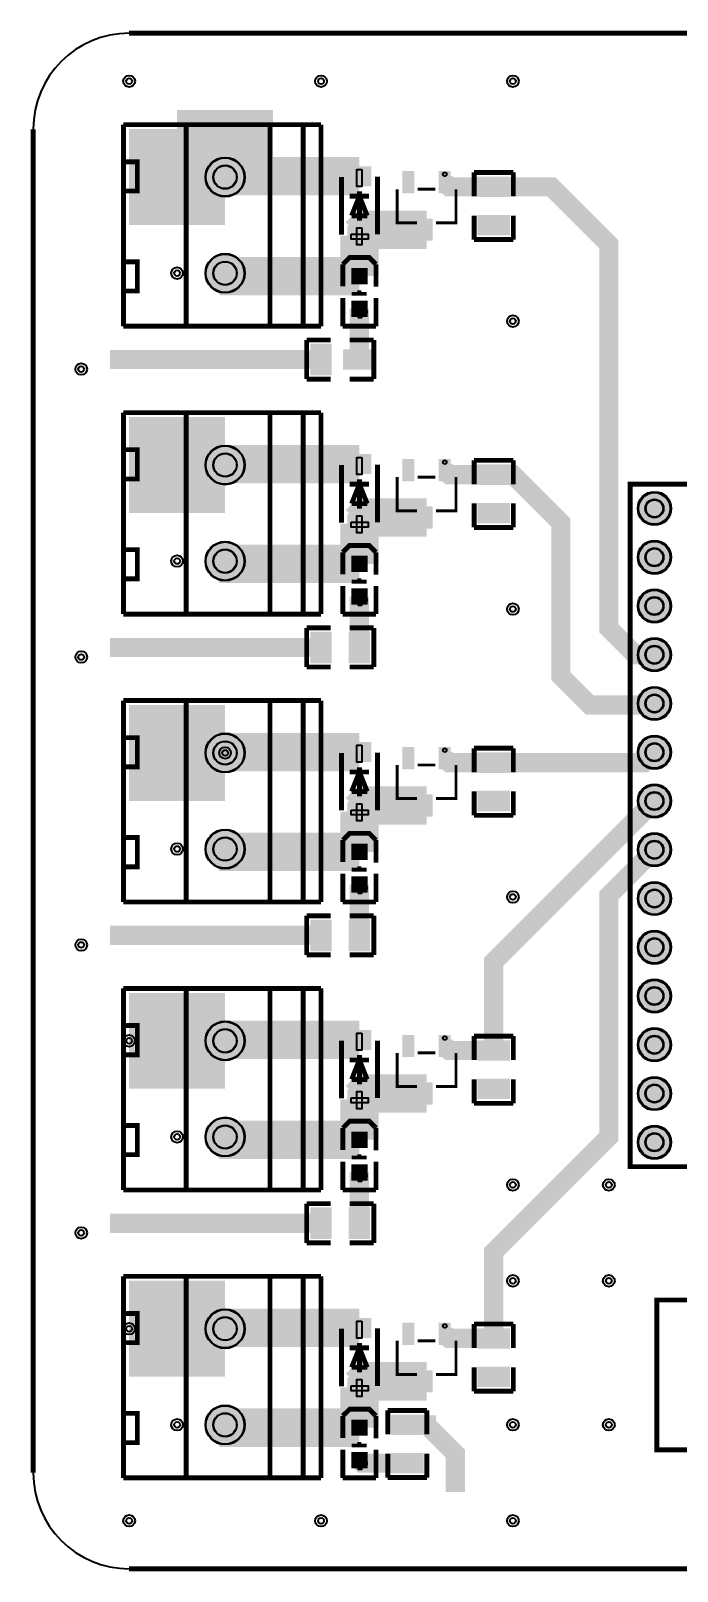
# Model space of a CAD drawing. Header units: millimetres. Extents: x -0.1 to 80.1, y -0.1 to 80.1.
# Drawn here: x -0.1 to 33.6, y -0.1 to 80.1 of the extents above; entities that cross this region are included whole.
import ezdxf

# ---------------------------------------------------------------- set-up
doc = ezdxf.new("R2010")
doc.units = ezdxf.units.MM
for name, color, linetype, true_color in [('BoardOutLine', 7, 'Continuous', 0xff00ff), ('BottomLayer', 7, 'Continuous', 0x0000ff), ('BottomSolderMaskLayer', 7, 'Continuous', 0xaa00ff), ('Document', 7, 'Continuous', 0xffffff), ('Hole', 7, 'Continuous', 0x222222), ('Multi-Layer', 7, 'Continuous', 0xc0c0c0), ('TopLayer', 7, 'Continuous', 0xff0000), ('TopPasteMaskLayer', 7, 'Continuous', 0x808080), ('TopSilkLayer', 7, 'Continuous', 0xffcc00), ('TopSolderMaskLayer', 7, 'Continuous', 0x800080)]:
    doc.layers.add(name, color=color, linetype=linetype, true_color=true_color)

msp = doc.modelspace()

# ---------------------------------------------------------------- hatches: boundary and pattern name
at = {"layer": 'BottomSolderMaskLayer'}
for points in [[(8.975, 72.505, 1), (11.025, 72.505, 1)], [(8.975, 67.496, 1), (11.025, 67.496, 1)], [(8.975, 57.504, 1), (11.025, 57.504, 1)], [(31.504, 55.24, 1), (33.256, 55.24, 1)], [(8.975, 52.495, 1), (11.025, 52.495, 1)], [(31.504, 52.7, 1), (33.256, 52.7, 1)], [(31.504, 50.16, 1), (33.256, 50.16, 1)], [(31.504, 47.62, 1), (33.256, 47.62, 1)], [(31.504, 45.08, 1), (33.256, 45.08, 1)], [(8.975, 42.504, 1), (11.025, 42.504, 1)], [(31.504, 42.54, 1), (33.256, 42.54, 1)], [(31.504, 40, 1), (33.256, 40, 1)], [(8.975, 37.495, 1), (11.025, 37.495, 1)], [(31.504, 37.46, 1), (33.256, 37.46, 1)], [(31.504, 34.92, 1), (33.256, 34.92, 1)], [(31.504, 32.38, 1), (33.256, 32.38, 1)], [(31.504, 29.84, 1), (33.256, 29.84, 1)], [(8.975, 27.504, 1), (11.025, 27.504, 1)], [(31.504, 27.3, 1), (33.256, 27.3, 1)], [(31.504, 24.76, 1), (33.256, 24.76, 1)], [(8.975, 22.496, 1), (11.025, 22.496, 1)], [(31.504, 22.22, 1), (33.256, 22.22, 1)], [(8.975, 12.504, 1), (11.025, 12.504, 1)], [(8.975, 7.496, 1), (11.025, 7.496, 1)]]:
    msp.add_hatch(color=256, dxfattribs=at).paths.add_polyline_path(points)
at = {"layer": 'Multi-Layer'}
for points in [[(9, 72.505, 1), (11, 72.505, 1)], [(9, 67.496, 1), (11, 67.496, 1)], [(9, 57.504, 1), (11, 57.504, 1)], [(31.555, 55.24, 1), (33.205, 55.24, 1)], [(9, 52.495, 1), (11, 52.495, 1)], [(31.555, 52.7, 1), (33.205, 52.7, 1)], [(31.555, 50.16, 1), (33.205, 50.16, 1)], [(31.555, 47.62, 1), (33.205, 47.62, 1)], [(31.555, 45.08, 1), (33.205, 45.08, 1)], [(9, 42.504, 1), (11, 42.504, 1)], [(31.555, 42.54, 1), (33.205, 42.54, 1)], [(31.555, 40, 1), (33.205, 40, 1)], [(9, 37.495, 1), (11, 37.495, 1)], [(31.555, 37.46, 1), (33.205, 37.46, 1)], [(31.555, 34.92, 1), (33.205, 34.92, 1)], [(31.555, 32.38, 1), (33.205, 32.38, 1)], [(31.555, 29.84, 1), (33.205, 29.84, 1)], [(9, 27.504, 1), (11, 27.504, 1)], [(31.555, 27.3, 1), (33.205, 27.3, 1)], [(31.555, 24.76, 1), (33.205, 24.76, 1)], [(9, 22.496, 1), (11, 22.496, 1)], [(31.555, 22.22, 1), (33.205, 22.22, 1)], [(9, 12.504, 1), (11, 12.504, 1)], [(9, 7.496, 1), (11, 7.496, 1)]]:
    msp.add_hatch(color=256, dxfattribs=at).paths.add_polyline_path(points)
at = {"layer": 'TopLayer'}
for points in [[(17.6, 73.05), (17.6, 72.05), (16.4, 72.05), (16.4, 73.05)], [(19.25, 71.7), (19.25, 72.77), (19.85, 72.77), (19.85, 71.7)], [(21.15, 71.7), (21.15, 72.77), (21.75, 72.77), (21.75, 71.7)], [(23.225, 71.5), (23.225, 72.5), (24.775, 72.5), (24.775, 71.5)], [(17.6, 69.95), (17.6, 68.95), (16.4, 68.95), (16.4, 69.95)], [(20.2, 69.23), (20.2, 70.3), (20.8, 70.3), (20.8, 69.23)], [(23.225, 69.5), (23.225, 70.5), (24.775, 70.5), (24.775, 69.5)], [(16.6, 67.751), (17.4, 67.751), (17.4, 66.951), (16.6, 66.951)], [(16.6, 66.049), (17.4, 66.049), (17.4, 65.249), (16.6, 65.249)], [(15.5, 62.225), (14.5, 62.225), (14.5, 63.775), (15.5, 63.775)], [(16.225, 62.5), (16.225, 63.5), (17.775, 63.5), (17.775, 62.5)], [(17.6, 58.05), (17.6, 57.05), (16.4, 57.05), (16.4, 58.05)], [(19.25, 56.7), (19.25, 57.77), (19.85, 57.77), (19.85, 56.7)], [(21.15, 56.7), (21.15, 57.77), (21.75, 57.77), (21.75, 56.7)], [(23.225, 56.5), (23.225, 57.5), (24.775, 57.5), (24.775, 56.5)], [(23.225, 54.5), (23.225, 55.5), (24.775, 55.5), (24.775, 54.5)], [(17.6, 54.95), (17.6, 53.95), (16.4, 53.95), (16.4, 54.95)], [(20.2, 54.23), (20.2, 55.3), (20.8, 55.3), (20.8, 54.23)], [(16.6, 52.751), (17.4, 52.751), (17.4, 51.951), (16.6, 51.951)], [(16.6, 51.049), (17.4, 51.049), (17.4, 50.249), (16.6, 50.249)], [(15.5, 47.225), (14.5, 47.225), (14.5, 48.775), (15.5, 48.775)], [(17.5, 47.225), (16.5, 47.225), (16.5, 48.775), (17.5, 48.775)], [(17.6, 43.05), (17.6, 42.05), (16.4, 42.05), (16.4, 43.05)], [(19.25, 41.7), (19.25, 42.77), (19.85, 42.77), (19.85, 41.7)], [(21.15, 41.7), (21.15, 42.77), (21.75, 42.77), (21.75, 41.7)], [(23.225, 41.5), (23.225, 42.5), (24.775, 42.5), (24.775, 41.5)], [(20.2, 39.23), (20.2, 40.3), (20.8, 40.3), (20.8, 39.23)], [(23.225, 39.5), (23.225, 40.5), (24.775, 40.5), (24.775, 39.5)], [(17.6, 39.95), (17.6, 38.95), (16.4, 38.95), (16.4, 39.95)], [(16.6, 37.751), (17.4, 37.751), (17.4, 36.951), (16.6, 36.951)], [(16.6, 36.049), (17.4, 36.049), (17.4, 35.249), (16.6, 35.249)], [(15.5, 32.225), (14.5, 32.225), (14.5, 33.775), (15.5, 33.775)], [(17.5, 32.225), (16.5, 32.225), (16.5, 33.775), (17.5, 33.775)], [(17.6, 28.05), (17.6, 27.05), (16.4, 27.05), (16.4, 28.05)], [(19.25, 26.7), (19.25, 27.77), (19.85, 27.77), (19.85, 26.7)], [(21.15, 26.7), (21.15, 27.77), (21.75, 27.77), (21.75, 26.7)], [(23.225, 26.5), (23.225, 27.5), (24.775, 27.5), (24.775, 26.5)], [(17.6, 24.95), (17.6, 23.95), (16.4, 23.95), (16.4, 24.95)], [(20.2, 24.23), (20.2, 25.3), (20.8, 25.3), (20.8, 24.23)], [(23.225, 24.5), (23.225, 25.5), (24.775, 25.5), (24.775, 24.5)], [(16.6, 22.751), (17.4, 22.751), (17.4, 21.951), (16.6, 21.951)], [(16.6, 21.049), (17.4, 21.049), (17.4, 20.249), (16.6, 20.249)], [(15.5, 17.225), (14.5, 17.225), (14.5, 18.775), (15.5, 18.775)], [(17.5, 17.225), (16.5, 17.225), (16.5, 18.775), (17.5, 18.775)], [(17.6, 13.05), (17.6, 12.05), (16.4, 12.05), (16.4, 13.05)], [(19.25, 11.7), (19.25, 12.77), (19.85, 12.77), (19.85, 11.7)], [(21.15, 11.7), (21.15, 12.77), (21.75, 12.77), (21.75, 11.7)], [(23.225, 11.5), (23.225, 12.5), (24.775, 12.5), (24.775, 11.5)], [(23.225, 9.5), (23.225, 10.5), (24.775, 10.5), (24.775, 9.5)], [(17.6, 9.95), (17.6, 8.95), (16.4, 8.95), (16.4, 9.95)], [(20.2, 9.23), (20.2, 10.3), (20.8, 10.3), (20.8, 9.23)], [(16.6, 7.751), (17.4, 7.751), (17.4, 6.951), (16.6, 6.951)], [(18.725, 7), (18.725, 8), (20.275, 8), (20.275, 7)], [(16.6, 6.049), (17.4, 6.049), (17.4, 5.249), (16.6, 5.249)], [(18.725, 5), (18.725, 6), (20.275, 6), (20.275, 5)]]:
    msp.add_hatch(color=256, dxfattribs=at).paths.add_polyline_path(points)
at = {"layer": 'TopPasteMaskLayer'}
for points in [[(17.6, 73.05), (17.6, 72.05), (16.4, 72.05), (16.4, 73.05)], [(19.25, 71.7), (19.25, 72.77), (19.85, 72.77), (19.85, 71.7)], [(21.15, 71.7), (21.15, 72.77), (21.75, 72.77), (21.75, 71.7)], [(23.225, 71.5), (23.225, 72.5), (24.775, 72.5), (24.775, 71.5)], [(17.6, 69.95), (17.6, 68.95), (16.4, 68.95), (16.4, 69.95)], [(20.2, 69.23), (20.2, 70.3), (20.8, 70.3), (20.8, 69.23)], [(23.225, 69.5), (23.225, 70.5), (24.775, 70.5), (24.775, 69.5)], [(16.6, 67.751), (17.4, 67.751), (17.4, 66.951), (16.6, 66.951)], [(16.6, 66.049), (17.4, 66.049), (17.4, 65.249), (16.6, 65.249)], [(15.5, 62.225), (14.5, 62.225), (14.5, 63.775), (15.5, 63.775)], [(16.225, 62.5), (16.225, 63.5), (17.775, 63.5), (17.775, 62.5)], [(17.6, 58.05), (17.6, 57.05), (16.4, 57.05), (16.4, 58.05)], [(19.25, 56.7), (19.25, 57.77), (19.85, 57.77), (19.85, 56.7)], [(21.15, 56.7), (21.15, 57.77), (21.75, 57.77), (21.75, 56.7)], [(23.225, 56.5), (23.225, 57.5), (24.775, 57.5), (24.775, 56.5)], [(23.225, 54.5), (23.225, 55.5), (24.775, 55.5), (24.775, 54.5)], [(17.6, 54.95), (17.6, 53.95), (16.4, 53.95), (16.4, 54.95)], [(20.2, 54.23), (20.2, 55.3), (20.8, 55.3), (20.8, 54.23)], [(16.6, 52.751), (17.4, 52.751), (17.4, 51.951), (16.6, 51.951)], [(16.6, 51.049), (17.4, 51.049), (17.4, 50.249), (16.6, 50.249)], [(15.5, 47.225), (14.5, 47.225), (14.5, 48.775), (15.5, 48.775)], [(17.5, 47.225), (16.5, 47.225), (16.5, 48.775), (17.5, 48.775)], [(17.6, 43.05), (17.6, 42.05), (16.4, 42.05), (16.4, 43.05)], [(19.25, 41.7), (19.25, 42.77), (19.85, 42.77), (19.85, 41.7)], [(21.15, 41.7), (21.15, 42.77), (21.75, 42.77), (21.75, 41.7)], [(23.225, 41.5), (23.225, 42.5), (24.775, 42.5), (24.775, 41.5)], [(20.2, 39.23), (20.2, 40.3), (20.8, 40.3), (20.8, 39.23)], [(23.225, 39.5), (23.225, 40.5), (24.775, 40.5), (24.775, 39.5)], [(17.6, 39.95), (17.6, 38.95), (16.4, 38.95), (16.4, 39.95)], [(16.6, 37.751), (17.4, 37.751), (17.4, 36.951), (16.6, 36.951)], [(16.6, 36.049), (17.4, 36.049), (17.4, 35.249), (16.6, 35.249)], [(15.5, 32.225), (14.5, 32.225), (14.5, 33.775), (15.5, 33.775)], [(17.5, 32.225), (16.5, 32.225), (16.5, 33.775), (17.5, 33.775)], [(17.6, 28.05), (17.6, 27.05), (16.4, 27.05), (16.4, 28.05)], [(19.25, 26.7), (19.25, 27.77), (19.85, 27.77), (19.85, 26.7)], [(21.15, 26.7), (21.15, 27.77), (21.75, 27.77), (21.75, 26.7)], [(23.225, 26.5), (23.225, 27.5), (24.775, 27.5), (24.775, 26.5)], [(17.6, 24.95), (17.6, 23.95), (16.4, 23.95), (16.4, 24.95)], [(20.2, 24.23), (20.2, 25.3), (20.8, 25.3), (20.8, 24.23)], [(23.225, 24.5), (23.225, 25.5), (24.775, 25.5), (24.775, 24.5)], [(16.6, 22.751), (17.4, 22.751), (17.4, 21.951), (16.6, 21.951)], [(16.6, 21.049), (17.4, 21.049), (17.4, 20.249), (16.6, 20.249)], [(15.5, 17.225), (14.5, 17.225), (14.5, 18.775), (15.5, 18.775)], [(17.5, 17.225), (16.5, 17.225), (16.5, 18.775), (17.5, 18.775)], [(17.6, 13.05), (17.6, 12.05), (16.4, 12.05), (16.4, 13.05)], [(19.25, 11.7), (19.25, 12.77), (19.85, 12.77), (19.85, 11.7)], [(21.15, 11.7), (21.15, 12.77), (21.75, 12.77), (21.75, 11.7)], [(23.225, 11.5), (23.225, 12.5), (24.775, 12.5), (24.775, 11.5)], [(23.225, 9.5), (23.225, 10.5), (24.775, 10.5), (24.775, 9.5)], [(17.6, 9.95), (17.6, 8.95), (16.4, 8.95), (16.4, 9.95)], [(20.2, 9.23), (20.2, 10.3), (20.8, 10.3), (20.8, 9.23)], [(16.6, 7.751), (17.4, 7.751), (17.4, 6.951), (16.6, 6.951)], [(18.725, 7), (18.725, 8), (20.275, 8), (20.275, 7)], [(16.6, 6.049), (17.4, 6.049), (17.4, 5.249), (16.6, 5.249)], [(18.725, 5), (18.725, 6), (20.275, 6), (20.275, 5)]]:
    msp.add_hatch(color=256, dxfattribs=at).paths.add_polyline_path(points)
at = {"layer": 'TopSolderMaskLayer'}
for points in [[(8.975, 72.505, 1), (11.025, 72.505, 1)], [(17.63, 73.071), (17.63, 72.029), (16.37, 72.029), (16.37, 73.071)], [(19.236, 71.655), (19.236, 72.815), (19.864, 72.815), (19.864, 71.655)], [(21.136, 71.655), (21.136, 72.815), (21.764, 72.815), (21.764, 71.655)], [(23.146, 71.467), (23.146, 72.533), (24.854, 72.533), (24.854, 71.467)], [(17.63, 69.971), (17.63, 68.929), (16.37, 68.929), (16.37, 69.971)], [(20.186, 69.185), (20.186, 70.345), (20.814, 70.345), (20.814, 69.185)], [(23.146, 69.467), (23.146, 70.533), (24.854, 70.533), (24.854, 69.467)], [(8.975, 67.496, 1), (11.025, 67.496, 1)], [(16.575, 67.776), (17.425, 67.776), (17.425, 66.925), (16.575, 66.925)], [(16.575, 66.074), (17.425, 66.074), (17.425, 65.224), (16.575, 65.224)], [(15.551, 62.174), (14.449, 62.174), (14.449, 63.826), (15.551, 63.826)], [(16.146, 62.467), (16.146, 63.533), (17.854, 63.533), (17.854, 62.467)], [(8.975, 57.504, 1), (11.025, 57.504, 1)], [(17.63, 58.071), (17.63, 57.029), (16.37, 57.029), (16.37, 58.071)], [(19.236, 56.655), (19.236, 57.815), (19.864, 57.815), (19.864, 56.655)], [(21.136, 56.655), (21.136, 57.815), (21.764, 57.815), (21.764, 56.655)], [(23.146, 56.467), (23.146, 57.533), (24.854, 57.533), (24.854, 56.467)], [(23.146, 54.467), (23.146, 55.533), (24.854, 55.533), (24.854, 54.467)], [(31.504, 55.24, 1), (33.256, 55.24, 1)], [(17.63, 54.971), (17.63, 53.929), (16.37, 53.929), (16.37, 54.971)], [(20.186, 54.185), (20.186, 55.345), (20.814, 55.345), (20.814, 54.185)], [(8.975, 52.495, 1), (11.025, 52.495, 1)], [(31.504, 52.7, 1), (33.256, 52.7, 1)], [(16.575, 52.776), (17.425, 52.776), (17.425, 51.925), (16.575, 51.925)], [(16.575, 51.074), (17.425, 51.074), (17.425, 50.224), (16.575, 50.224)], [(31.504, 50.16, 1), (33.256, 50.16, 1)], [(15.551, 47.174), (14.449, 47.174), (14.449, 48.826), (15.551, 48.826)], [(17.551, 47.174), (16.449, 47.174), (16.449, 48.826), (17.551, 48.826)], [(31.504, 47.62, 1), (33.256, 47.62, 1)], [(31.504, 45.08, 1), (33.256, 45.08, 1)], [(8.975, 42.504, 1), (11.025, 42.504, 1)], [(31.504, 42.54, 1), (33.256, 42.54, 1)], [(17.63, 43.071), (17.63, 42.029), (16.37, 42.029), (16.37, 43.071)], [(19.236, 41.655), (19.236, 42.815), (19.864, 42.815), (19.864, 41.655)], [(21.136, 41.655), (21.136, 42.815), (21.764, 42.815), (21.764, 41.655)], [(23.146, 41.467), (23.146, 42.533), (24.854, 42.533), (24.854, 41.467)], [(20.186, 39.185), (20.186, 40.345), (20.814, 40.345), (20.814, 39.185)], [(23.146, 39.467), (23.146, 40.533), (24.854, 40.533), (24.854, 39.467)], [(31.504, 40, 1), (33.256, 40, 1)], [(17.63, 39.971), (17.63, 38.929), (16.37, 38.929), (16.37, 39.971)], [(8.975, 37.495, 1), (11.025, 37.495, 1)], [(16.575, 37.776), (17.425, 37.776), (17.425, 36.926), (16.575, 36.926)], [(31.504, 37.46, 1), (33.256, 37.46, 1)], [(16.575, 36.074), (17.425, 36.074), (17.425, 35.224), (16.575, 35.224)], [(31.504, 34.92, 1), (33.256, 34.92, 1)], [(15.551, 32.174), (14.449, 32.174), (14.449, 33.826), (15.551, 33.826)], [(17.551, 32.174), (16.449, 32.174), (16.449, 33.826), (17.551, 33.826)], [(31.504, 32.38, 1), (33.256, 32.38, 1)], [(31.504, 29.84, 1), (33.256, 29.84, 1)], [(8.975, 27.504, 1), (11.025, 27.504, 1)], [(31.504, 27.3, 1), (33.256, 27.3, 1)], [(17.63, 28.071), (17.63, 27.029), (16.37, 27.029), (16.37, 28.071)], [(19.236, 26.655), (19.236, 27.815), (19.864, 27.815), (19.864, 26.655)], [(21.136, 26.655), (21.136, 27.815), (21.764, 27.815), (21.764, 26.655)], [(23.146, 26.467), (23.146, 27.533), (24.854, 27.533), (24.854, 26.467)], [(17.63, 24.971), (17.63, 23.929), (16.37, 23.929), (16.37, 24.971)], [(20.186, 24.185), (20.186, 25.345), (20.814, 25.345), (20.814, 24.185)], [(23.146, 24.467), (23.146, 25.533), (24.854, 25.533), (24.854, 24.467)], [(31.504, 24.76, 1), (33.256, 24.76, 1)], [(8.975, 22.496, 1), (11.025, 22.496, 1)], [(16.575, 22.776), (17.425, 22.776), (17.425, 21.926), (16.575, 21.926)], [(31.504, 22.22, 1), (33.256, 22.22, 1)], [(16.575, 21.075), (17.425, 21.075), (17.425, 20.224), (16.575, 20.224)], [(15.551, 17.174), (14.449, 17.174), (14.449, 18.826), (15.551, 18.826)], [(17.551, 17.174), (16.449, 17.174), (16.449, 18.826), (17.551, 18.826)], [(8.975, 12.504, 1), (11.025, 12.504, 1)], [(17.63, 13.071), (17.63, 12.029), (16.37, 12.029), (16.37, 13.071)], [(19.236, 11.655), (19.236, 12.815), (19.864, 12.815), (19.864, 11.655)], [(21.136, 11.655), (21.136, 12.815), (21.764, 12.815), (21.764, 11.655)], [(23.146, 11.467), (23.146, 12.533), (24.854, 12.533), (24.854, 11.467)], [(23.146, 9.467), (23.146, 10.533), (24.854, 10.533), (24.854, 9.467)], [(17.63, 9.971), (17.63, 8.929), (16.37, 8.929), (16.37, 9.971)], [(20.186, 9.185), (20.186, 10.345), (20.814, 10.345), (20.814, 9.185)], [(8.975, 7.496, 1), (11.025, 7.496, 1)], [(18.646, 6.967), (18.646, 8.033), (20.354, 8.033), (20.354, 6.967)], [(16.575, 7.776), (17.425, 7.776), (17.425, 6.926), (16.575, 6.926)], [(16.575, 6.075), (17.425, 6.075), (17.425, 5.224), (16.575, 5.224)], [(18.646, 4.967), (18.646, 6.033), (20.354, 6.033), (20.354, 4.967)]]:
    msp.add_hatch(color=256, dxfattribs=at).paths.add_polyline_path(points)

# ---------------------------------------------------------------- linework, layer by layer
at = {"layer": 'BoardOutLine', "const_width": 0.254}
for points in [[(5, 80), (75, 80)], [(0, 5), (0, 75)], [(75, 0), (5, 0)]]:
    msp.add_lwpolyline(points, dxfattribs=at)
at = {"layer": 'BoardOutLine'}
for centre, start, end in [((5, 75), 90, 180), ((5, 5), 180, 270)]:
    msp.add_arc(centre, 5, start, end, dxfattribs=at)
at = {"layer": 'BottomLayer', "const_width": 5}
for points in [[(10, 72.505), (10, 76)], [(10, 72.505), (5, 72.505)], [(10, 57.504), (5, 57.504)], [(10, 42.504), (5, 42.504)], [(10, 27.504), (5, 27.504)], [(10, 12.504), (5, 12.504)]]:
    msp.add_lwpolyline(points, dxfattribs=at)
at = {"layer": 'BottomSolderMaskLayer'}
for centre, radius in [((10, 72.505), 1.025), ((10, 72.504), 0.615), ((10, 67.496), 1.025), ((10, 67.496), 0.615), ((10, 57.504), 1.025), ((10, 57.504), 0.615), ((32.38, 55.24), 0.876), ((32.38, 55.24), 0.478), ((10, 52.495), 1.025), ((10, 52.496), 0.615), ((32.38, 52.7), 0.876), ((32.38, 52.7), 0.478), ((32.38, 50.16), 0.876), ((32.38, 50.16), 0.478), ((32.38, 47.62), 0.876), ((32.38, 47.62), 0.478), ((32.38, 45.08), 0.876), ((32.38, 45.08), 0.478), ((10, 42.504), 1.025), ((32.38, 42.54), 0.876), ((10, 42.504), 0.615), ((32.38, 42.54), 0.478), ((32.38, 40), 0.876), ((32.38, 40), 0.478), ((10, 37.495), 1.025), ((10, 37.496), 0.615), ((32.38, 37.46), 0.876), ((32.38, 37.46), 0.478), ((32.38, 34.92), 0.876), ((32.38, 34.92), 0.478), ((32.38, 32.38), 0.876), ((32.38, 32.38), 0.478), ((32.38, 29.84), 0.876), ((32.38, 29.84), 0.478), ((10, 27.504), 1.025), ((10, 27.504), 0.615), ((32.38, 27.3), 0.876), ((32.38, 27.3), 0.478), ((32.38, 24.76), 0.876), ((32.38, 24.76), 0.478), ((10, 22.496), 1.025), ((10, 22.496), 0.615), ((32.38, 22.22), 0.876), ((32.38, 22.22), 0.478), ((10, 12.504), 1.025), ((10, 12.504), 0.615), ((10, 7.496), 1.025), ((10, 7.496), 0.615)]:
    msp.add_circle(centre, radius, dxfattribs=at)
at = {"layer": 'Document'}
for points in [[(17.127, 72.905), (17.127, 72.016), (16.873, 72.016), (16.873, 72.905)], [(17.127, 69.857), (17.127, 68.968), (16.873, 68.968), (16.873, 69.857)], [(16.564, 69.529), (17.453, 69.529), (17.453, 69.275), (16.564, 69.275)], [(17.05, 67.693), (17.05, 67.033), (16.897, 67.033), (16.897, 67.693)], [(17.102, 65.84), (17.102, 65.179), (16.949, 65.179), (16.949, 65.84)], [(16.725, 65.564), (17.385, 65.564), (17.385, 65.412), (16.725, 65.412)], [(17.127, 57.905), (17.127, 57.016), (16.873, 57.016), (16.873, 57.905)], [(17.127, 54.857), (17.127, 53.968), (16.873, 53.968), (16.873, 54.857)], [(16.564, 54.529), (17.453, 54.529), (17.453, 54.275), (16.564, 54.275)], [(17.05, 52.693), (17.05, 52.033), (16.897, 52.033), (16.897, 52.693)], [(16.725, 50.564), (17.385, 50.564), (17.385, 50.412), (16.725, 50.412)], [(17.102, 50.84), (17.102, 50.179), (16.949, 50.179), (16.949, 50.84)], [(17.127, 42.905), (17.127, 42.016), (16.873, 42.016), (16.873, 42.905)], [(16.564, 39.529), (17.453, 39.529), (17.453, 39.275), (16.564, 39.275)], [(17.127, 39.857), (17.127, 38.968), (16.873, 38.968), (16.873, 39.857)], [(17.05, 37.693), (17.05, 37.033), (16.897, 37.033), (16.897, 37.693)], [(16.725, 35.564), (17.385, 35.564), (17.385, 35.412), (16.725, 35.412)], [(17.102, 35.84), (17.102, 35.179), (16.949, 35.179), (16.949, 35.84)], [(17.127, 27.905), (17.127, 27.016), (16.873, 27.016), (16.873, 27.905)], [(16.564, 24.529), (17.453, 24.529), (17.453, 24.275), (16.564, 24.275)], [(17.127, 24.857), (17.127, 23.968), (16.873, 23.968), (16.873, 24.857)], [(17.05, 22.693), (17.05, 22.033), (16.897, 22.033), (16.897, 22.693)], [(16.725, 20.564), (17.385, 20.564), (17.385, 20.412), (16.725, 20.412)], [(17.102, 20.84), (17.102, 20.179), (16.949, 20.179), (16.949, 20.84)], [(17.127, 12.905), (17.127, 12.016), (16.873, 12.016), (16.873, 12.905)], [(17.127, 9.857), (17.127, 8.968), (16.873, 8.968), (16.873, 9.857)], [(16.564, 9.529), (17.453, 9.529), (17.453, 9.275), (16.564, 9.275)], [(17.05, 7.693), (17.05, 7.033), (16.897, 7.033), (16.897, 7.693)], [(17.102, 5.84), (17.102, 5.179), (16.949, 5.179), (16.949, 5.84)], [(16.725, 5.564), (17.385, 5.564), (17.385, 5.412), (16.725, 5.412)]]:
    msp.add_lwpolyline(points, close=True, dxfattribs=at)
at = {"layer": 'Document', "const_width": 0.254}
msp.add_lwpolyline([(36.19, 56.51), (31.11, 56.51), (31.11, 20.95), (48.89, 20.95), (48.89, 56.51), (43.81, 56.51)], dxfattribs=at)
at = {"layer": 'Document'}
for centre in [(21.45, 72.651), (21.45, 57.651), (21.45, 42.651), (21.45, 27.651), (21.45, 12.651)]:
    msp.add_circle(centre, 0.1, dxfattribs=at)
at = {"layer": 'Hole'}
for centre in [(5, 77.5), (15, 77.5), (25, 77.5), (7.5, 67.5), (25, 65), (2.5, 62.5), (7.5, 52.5), (25, 50), (2.5, 47.5), (10, 42.504), (7.5, 37.5), (25, 35), (2.5, 32.5), (5, 27.504), (7.5, 22.5), (25, 20), (30, 20), (2.5, 17.5), (25, 15), (30, 15), (5, 12.504), (7.5, 7.5), (25, 7.5), (30, 7.5), (5, 2.5), (15, 2.5), (25, 2.5)]:
    msp.add_circle(centre, 0.152, dxfattribs=at)
at = {"layer": 'Multi-Layer'}
for centre, radius in [((5, 77.5), 0.305), ((15, 77.5), 0.305), ((25, 77.5), 0.305), ((10, 72.505), 1), ((10, 72.504), 0.6), ((10, 67.496), 1), ((7.5, 67.5), 0.305), ((10, 67.496), 0.6), ((25, 65), 0.305), ((2.5, 62.5), 0.305), ((10, 57.504), 1), ((10, 57.504), 0.6), ((32.38, 55.24), 0.825), ((32.38, 55.24), 0.45), ((10, 52.495), 1), ((10, 52.496), 0.6), ((32.38, 52.7), 0.825), ((32.38, 52.7), 0.45), ((7.5, 52.5), 0.305), ((32.38, 50.16), 0.825), ((32.38, 50.16), 0.45), ((25, 50), 0.305), ((32.38, 47.62), 0.825), ((2.5, 47.5), 0.305), ((32.38, 47.62), 0.45), ((32.38, 45.08), 0.825), ((32.38, 45.08), 0.45), ((10, 42.504), 1), ((32.38, 42.54), 0.825), ((10, 42.504), 0.6), ((10, 42.504), 0.305), ((32.38, 42.54), 0.45), ((32.38, 40), 0.825), ((32.38, 40), 0.45), ((7.5, 37.5), 0.305), ((10, 37.495), 1), ((10, 37.496), 0.6), ((32.38, 37.46), 0.825), ((32.38, 37.46), 0.45), ((32.38, 34.92), 0.825), ((32.38, 34.92), 0.45), ((25, 35), 0.305), ((32.38, 32.38), 0.825), ((2.5, 32.5), 0.305), ((32.38, 32.38), 0.45), ((32.38, 29.84), 0.825), ((32.38, 29.84), 0.45), ((10, 27.504), 1), ((10, 27.504), 0.6), ((32.38, 27.3), 0.825), ((5, 27.504), 0.305), ((32.38, 27.3), 0.45), ((32.38, 24.76), 0.825), ((32.38, 24.76), 0.45), ((10, 22.496), 1), ((7.5, 22.5), 0.305), ((10, 22.496), 0.6), ((32.38, 22.22), 0.825), ((32.38, 22.22), 0.45), ((25, 20), 0.305), ((30, 20), 0.305), ((2.5, 17.5), 0.305), ((25, 15), 0.305), ((30, 15), 0.305), ((10, 12.504), 1), ((10, 12.504), 0.6), ((5, 12.504), 0.305), ((10, 7.496), 1), ((10, 7.496), 0.6), ((7.5, 7.5), 0.305), ((25, 7.5), 0.305), ((30, 7.5), 0.305), ((5, 2.5), 0.305), ((15, 2.5), 0.305), ((25, 2.5), 0.305)]:
    msp.add_circle(centre, radius, dxfattribs=at)
at = {"layer": 'TopLayer'}
for points, const_width in [([(10, 72.505), (10, 76)], 5), ([(10, 72.505), (5, 72.505)], 5), ([(10, 72.505), (10.045, 72.55), (17, 72.55)], 2), ([(21.45, 72.235), (21.685, 72), (24, 72)], 1), ([(30, 65), (30, 69), (27, 72), (24, 72)], 1), ([(17, 69.45), (17.315, 69.765), (20.5, 69.765)], 2), ([(17, 67.351), (17, 69.45)], 2), ([(10, 67.496), (10.145, 67.351), (17, 67.351)], 2), ([(17, 63), (17, 65.649)], 1), ([(30, 60), (30, 65)], 1), ([(15, 63), (4, 63)], 1), ([(32.38, 47.62), (31.38, 47.62), (30, 49), (30, 60)], 1), ([(10, 57.504), (5, 57.504)], 5), ([(10, 57.504), (10.045, 57.55), (17, 57.55)], 2), ([(21.45, 57.235), (21.685, 57), (24, 57)], 1), ([(24, 57), (24.999, 57), (27.501, 54.501), (27.501, 46.5), (28.999, 45.001), (32.301, 45.001), (32.38, 45.08)], 1), ([(17, 54.45), (17.315, 54.765), (20.5, 54.765)], 2), ([(17, 52.351), (17, 54.45)], 2), ([(10, 52.495), (10.144, 52.351), (17, 52.351)], 2), ([(17, 48), (17, 50.649)], 1), ([(15.001, 48.001), (4, 48)], 1), ([(10, 42.504), (5, 42.504)], 5), ([(10, 42.504), (10.045, 42.55), (17, 42.55)], 2), ([(21.45, 42.235), (21.685, 42), (24, 42)], 1), ([(24, 42), (31.84, 42), (32.38, 42.54)], 1), ([(17, 39.45), (17.315, 39.765), (20.5, 39.765)], 2), ([(17, 37.351), (17, 39.45)], 2), ([(24, 27), (24, 31.62), (32.38, 40)], 1), ([(10, 37.495), (10.145, 37.351), (17, 37.351)], 2), ([(30, 25), (30, 35.08), (32.38, 37.46)], 1), ([(17, 33), (17, 35.649)], 1), ([(15, 33), (4, 33)], 1), ([(10, 27.504), (5, 27.504)], 5), ([(10, 27.504), (10.045, 27.55), (17, 27.55)], 2), ([(21.45, 27.235), (21.685, 27), (24, 27)], 1), ([(17, 24.45), (17.315, 24.765), (20.5, 24.765)], 2), ([(17, 22.351), (17, 24.45)], 2), ([(24, 11.999), (24, 16.5), (30, 22.499), (30, 25.001)], 1), ([(10, 22.496), (10.145, 22.351), (17, 22.351)], 2), ([(17, 18), (17, 20.649)], 1), ([(15, 18), (4, 18)], 1), ([(10, 12.504), (5, 12.504)], 5), ([(10, 12.504), (10.045, 12.55), (17, 12.55)], 2), ([(21.45, 12.235), (21.685, 12), (24, 12)], 1), ([(17, 9.45), (17.315, 9.765), (20.5, 9.765)], 2), ([(17, 7.351), (17, 9.45)], 2), ([(10, 7.496), (10.145, 7.351), (17, 7.351)], 2), ([(19.5, 7.5), (20.5, 7.5), (22, 6), (22, 4)], 1), ([(19.5, 7.5), (21, 7.5)], 1), ([(17, 5.649), (17.149, 5.5), (19.5, 5.5)], 1)]:
    msp.add_lwpolyline(points, dxfattribs=dict(at, const_width=const_width))
at = {"layer": 'TopSilkLayer'}
for points, const_width in [([(15, 75.235), (4.7, 75.235)], 0.254), ([(4.7, 75.235), (4.7, 64.735)], 0.254), ([(7.968, 75.25), (7.968, 64.75)], 0.254), ([(12.34, 75.235), (12.34, 64.735)], 0.254), ([(14.064, 75.25), (14.064, 64.75)], 0.254), ([(15, 75.235), (15, 64.735)], 0.254), ([(4.793, 73.302), (5.428, 73.302), (5.428, 71.778), (4.793, 71.778)], 0.254), ([(16.067, 72.507), (16.067, 69.507)], 0.254), ([(17.947, 72.52), (17.947, 69.52)], 0.254), ([(22.98, 71.5), (22.98, 72.75)], 0.254), ([(22.98, 72.75), (25.02, 72.75)], 0.254), ([(25.02, 71.5), (25.02, 72.75)], 0.254), ([(17.508, 71.508), (16.492, 71.508)], 0.254), ([(16.594, 70.492), (17, 71.508)], 0.254), ([(17, 71.762), (17, 70.238)], 0.254), ([(17, 71.508), (17.406, 70.492)], 0.254), ([(18.964, 71.876), (18.964, 70.124), (20.005, 70.124)], 0.152), ([(20.045, 71.876), (20.955, 71.876)], 0.152), ([(22.036, 71.876), (22.036, 70.124), (20.995, 70.124)], 0.152), ([(22.98, 70.5), (22.98, 69.25)], 0.254), ([(25.02, 70.5), (25.02, 69.25)], 0.254), ([(17.406, 70.492), (16.594, 70.492)], 0.254), ([(22.98, 69.25), (25.02, 69.25)], 0.254), ([(4.793, 68.095), (5.428, 68.095), (5.428, 66.571), (4.793, 66.571)], 0.254), ([(16.136, 67.96), (16.492, 68.316), (17.508, 68.316), (17.864, 67.96)], 0.254), ([(16.136, 66.817), (16.136, 67.96)], 0.254), ([(17.864, 66.792), (17.864, 67.96)], 0.254), ([(16.992, 66.424), (16.992, 66.599)], 0.203), ([(16.136, 64.735), (16.136, 66.208)], 0.254), ([(16.594, 66.424), (17.381, 66.424)], 0.203), ([(17.864, 64.735), (17.864, 66.208)], 0.254), ([(15, 64.735), (4.7, 64.735)], 0.254), ([(16.136, 64.735), (17.864, 64.735)], 0.254), ([(15.5, 64.02), (14.25, 64.02)], 0.254), ([(14.25, 61.98), (14.25, 64.02)], 0.254), ([(16.5, 64.02), (17.75, 64.02)], 0.254), ([(17.75, 61.98), (17.75, 64.02)], 0.254), ([(15.5, 61.98), (14.25, 61.98)], 0.254), ([(16.5, 61.98), (17.75, 61.98)], 0.254), ([(15, 60.235), (4.7, 60.235)], 0.254), ([(4.7, 60.235), (4.7, 49.735)], 0.254), ([(7.968, 60.25), (7.968, 49.75)], 0.254), ([(12.34, 60.235), (12.34, 49.735)], 0.254), ([(14.064, 60.25), (14.064, 49.75)], 0.254), ([(15, 60.235), (15, 49.735)], 0.254), ([(4.793, 58.302), (5.428, 58.302), (5.428, 56.778), (4.793, 56.778)], 0.254), ([(22.98, 56.5), (22.98, 57.75)], 0.254), ([(22.98, 57.75), (25.02, 57.75)], 0.254), ([(25.02, 56.5), (25.02, 57.75)], 0.254), ([(16.067, 57.507), (16.067, 54.507)], 0.254), ([(17.947, 57.52), (17.947, 54.52)], 0.254), ([(17.508, 56.508), (16.492, 56.508)], 0.254), ([(16.594, 55.492), (17, 56.508)], 0.254), ([(17, 56.762), (17, 55.238)], 0.254), ([(17, 56.508), (17.406, 55.492)], 0.254), ([(18.964, 56.876), (18.964, 55.124), (20.005, 55.124)], 0.152), ([(20.045, 56.876), (20.955, 56.876)], 0.152), ([(22.036, 56.876), (22.036, 55.124), (20.995, 55.124)], 0.152), ([(31.11, 55.24), (31.11, 56.51), (32.38, 56.51)], 0.15), ([(17.406, 55.492), (16.594, 55.492)], 0.254), ([(22.98, 55.5), (22.98, 54.25)], 0.254), ([(25.02, 55.5), (25.02, 54.25)], 0.254), ([(22.98, 54.25), (25.02, 54.25)], 0.254), ([(4.793, 53.095), (5.428, 53.095), (5.428, 51.571), (4.793, 51.571)], 0.254), ([(16.136, 52.96), (16.492, 53.316), (17.508, 53.316), (17.864, 52.96)], 0.254), ([(16.136, 51.817), (16.136, 52.96)], 0.254), ([(17.864, 51.792), (17.864, 52.96)], 0.254), ([(16.594, 51.424), (17.381, 51.424)], 0.203), ([(16.992, 51.424), (16.992, 51.599)], 0.203), ([(16.136, 49.735), (16.136, 51.208)], 0.254), ([(17.864, 49.735), (17.864, 51.208)], 0.254), ([(15, 49.735), (4.7, 49.735)], 0.254), ([(16.136, 49.735), (17.864, 49.735)], 0.254), ([(15.5, 49.02), (14.25, 49.02)], 0.254), ([(14.25, 46.98), (14.25, 49.02)], 0.254), ([(16.5, 49.02), (17.75, 49.02)], 0.254), ([(17.75, 46.98), (17.75, 49.02)], 0.254), ([(15.5, 46.98), (14.25, 46.98)], 0.254), ([(16.5, 46.98), (17.75, 46.98)], 0.254), ([(15, 45.235), (4.7, 45.235)], 0.254), ([(4.7, 45.235), (4.7, 34.735)], 0.254), ([(7.968, 45.25), (7.968, 34.75)], 0.254), ([(12.34, 45.235), (12.34, 34.735)], 0.254), ([(14.064, 45.25), (14.064, 34.75)], 0.254), ([(15, 45.235), (15, 34.735)], 0.254), ([(4.793, 43.302), (5.428, 43.302), (5.428, 41.778), (4.793, 41.778)], 0.254), ([(16.067, 42.507), (16.067, 39.507)], 0.254), ([(17.947, 42.52), (17.947, 39.52)], 0.254), ([(22.98, 41.5), (22.98, 42.75)], 0.254), ([(22.98, 42.75), (25.02, 42.75)], 0.254), ([(25.02, 41.5), (25.02, 42.75)], 0.254), ([(17, 41.762), (17, 40.238)], 0.254), ([(18.964, 41.876), (18.964, 40.124), (20.005, 40.124)], 0.152), ([(20.045, 41.876), (20.955, 41.876)], 0.152), ([(22.036, 41.876), (22.036, 40.124), (20.995, 40.124)], 0.152), ([(17.508, 41.508), (16.492, 41.508)], 0.254), ([(16.594, 40.492), (17, 41.508)], 0.254), ([(17, 41.508), (17.406, 40.492)], 0.254), ([(17.406, 40.492), (16.594, 40.492)], 0.254), ([(22.98, 40.5), (22.98, 39.25)], 0.254), ([(25.02, 40.5), (25.02, 39.25)], 0.254), ([(22.98, 39.25), (25.02, 39.25)], 0.254), ([(4.793, 38.095), (5.428, 38.095), (5.428, 36.571), (4.793, 36.571)], 0.254), ([(16.136, 37.961), (16.492, 38.316), (17.508, 38.316), (17.864, 37.961)], 0.254), ([(16.136, 36.818), (16.136, 37.961)], 0.254), ([(17.864, 36.792), (17.864, 37.961)], 0.254), ([(16.136, 34.735), (16.136, 36.208)], 0.254), ([(16.594, 36.424), (17.381, 36.424)], 0.203), ([(16.992, 36.424), (16.992, 36.599)], 0.203), ([(17.864, 34.735), (17.864, 36.208)], 0.254), ([(15, 34.735), (4.7, 34.735)], 0.254), ([(16.136, 34.735), (17.864, 34.735)], 0.254), ([(15.5, 34.02), (14.25, 34.02)], 0.254), ([(14.25, 31.98), (14.25, 34.02)], 0.254), ([(16.5, 34.02), (17.75, 34.02)], 0.254), ([(17.75, 31.98), (17.75, 34.02)], 0.254), ([(15.5, 31.98), (14.25, 31.98)], 0.254), ([(16.5, 31.98), (17.75, 31.98)], 0.254), ([(15, 30.235), (4.7, 30.235)], 0.254), ([(4.7, 30.235), (4.7, 19.735)], 0.254), ([(7.968, 30.25), (7.968, 19.75)], 0.254), ([(12.34, 30.235), (12.34, 19.735)], 0.254), ([(14.064, 30.25), (14.064, 19.75)], 0.254), ([(15, 30.235), (15, 19.735)], 0.254), ([(4.793, 28.302), (5.428, 28.302), (5.428, 26.778), (4.793, 26.778)], 0.254), ([(16.067, 27.507), (16.067, 24.507)], 0.254), ([(17.947, 27.52), (17.947, 24.52)], 0.254), ([(22.98, 26.5), (22.98, 27.75)], 0.254), ([(22.98, 27.75), (25.02, 27.75)], 0.254), ([(25.02, 26.5), (25.02, 27.75)], 0.254), ([(17.508, 26.508), (16.492, 26.508)], 0.254), ([(16.594, 25.492), (17, 26.508)], 0.254), ([(17, 26.762), (17, 25.238)], 0.254), ([(17, 26.508), (17.406, 25.492)], 0.254), ([(18.964, 26.876), (18.964, 25.124), (20.005, 25.124)], 0.152), ([(20.045, 26.876), (20.955, 26.876)], 0.152), ([(22.036, 26.876), (22.036, 25.124), (20.995, 25.124)], 0.152), ([(17.406, 25.492), (16.594, 25.492)], 0.254), ([(22.98, 25.5), (22.98, 24.25)], 0.254), ([(25.02, 25.5), (25.02, 24.25)], 0.254), ([(22.98, 24.25), (25.02, 24.25)], 0.254), ([(16.136, 22.961), (16.492, 23.316), (17.508, 23.316), (17.864, 22.961)], 0.254), ([(4.793, 23.095), (5.428, 23.095), (5.428, 21.571), (4.793, 21.571)], 0.254), ([(16.136, 21.818), (16.136, 22.961)], 0.254), ([(17.864, 21.792), (17.864, 22.961)], 0.254), ([(16.992, 21.424), (16.992, 21.599)], 0.203), ([(32.38, 20.95), (31.11, 20.95), (31.11, 22.22)], 0.15), ([(16.136, 19.735), (16.136, 21.208)], 0.254), ([(16.594, 21.424), (17.381, 21.424)], 0.203), ([(17.864, 19.735), (17.864, 21.208)], 0.254), ([(15, 19.735), (4.7, 19.735)], 0.254), ([(16.136, 19.735), (17.864, 19.735)], 0.254), ([(15.5, 19.02), (14.25, 19.02)], 0.254), ([(14.25, 16.98), (14.25, 19.02)], 0.254), ([(16.5, 19.02), (17.75, 19.02)], 0.254), ([(17.75, 16.98), (17.75, 19.02)], 0.254), ([(15.5, 16.98), (14.25, 16.98)], 0.254), ([(16.5, 16.98), (17.75, 16.98)], 0.254), ([(15, 15.235), (4.7, 15.235)], 0.254), ([(4.7, 15.235), (4.7, 4.735)], 0.254), ([(7.968, 15.25), (7.968, 4.75)], 0.254), ([(12.34, 15.235), (12.34, 4.735)], 0.254), ([(14.064, 15.25), (14.064, 4.75)], 0.254), ([(15, 15.235), (15, 4.735)], 0.254), ([(4.793, 13.302), (5.428, 13.302), (5.428, 11.778), (4.793, 11.778)], 0.254), ([(22.98, 11.5), (22.98, 12.75)], 0.254), ([(22.98, 12.75), (25.02, 12.75)], 0.254), ([(25.02, 11.5), (25.02, 12.75)], 0.254), ([(16.067, 12.507), (16.067, 9.507)], 0.254), ([(17.947, 12.52), (17.947, 9.52)], 0.254), ([(17.508, 11.508), (16.492, 11.508)], 0.254), ([(16.594, 10.492), (17, 11.508)], 0.254), ([(17, 11.762), (17, 10.238)], 0.254), ([(17, 11.508), (17.406, 10.492)], 0.254), ([(18.964, 11.876), (18.964, 10.124), (20.005, 10.124)], 0.152), ([(20.045, 11.876), (20.955, 11.876)], 0.152), ([(22.036, 11.876), (22.036, 10.124), (20.995, 10.124)], 0.152), ([(17.406, 10.492), (16.594, 10.492)], 0.254), ([(22.98, 10.5), (22.98, 9.25)], 0.254), ([(25.02, 10.5), (25.02, 9.25)], 0.254), ([(22.98, 9.25), (25.02, 9.25)], 0.254), ([(4.793, 8.095), (5.428, 8.095), (5.428, 6.571), (4.793, 6.571)], 0.254), ([(16.136, 7.961), (16.492, 8.316), (17.508, 8.316), (17.864, 7.961)], 0.254), ([(16.136, 6.818), (16.136, 7.961)], 0.254), ([(17.864, 6.792), (17.864, 7.961)], 0.254), ([(18.48, 7), (18.48, 8.25)], 0.254), ([(18.48, 8.25), (20.52, 8.25)], 0.254), ([(20.52, 7), (20.52, 8.25)], 0.254), ([(16.594, 6.424), (17.381, 6.424)], 0.203), ([(16.992, 6.424), (16.992, 6.599)], 0.203), ([(16.136, 4.735), (16.136, 6.208)], 0.254), ([(17.864, 4.735), (17.864, 6.208)], 0.254), ([(18.48, 6), (18.48, 4.75)], 0.254), ([(20.52, 6), (20.52, 4.75)], 0.254), ([(15, 4.735), (4.7, 4.735)], 0.254), ([(16.136, 4.735), (17.864, 4.735)], 0.254), ([(18.48, 4.75), (20.52, 4.75)], 0.254)]:
    msp.add_lwpolyline(points, dxfattribs=dict(at, const_width=const_width))
at = {"layer": 'TopSilkLayer', "const_width": 0.254}
msp.add_lwpolyline([(32.5, 14), (42.5, 14), (47.5, 14), (47.5, 10), (47.5, 6.2), (42.5, 6.2), (32.5, 6.2), (32.5, 10), (32.5, 14)], close=True, dxfattribs=at)
at = {"layer": 'TopSolderMaskLayer'}
for centre, radius in [((10, 72.505), 1.025), ((10, 72.504), 0.615), ((10, 67.496), 1.025), ((10, 67.496), 0.615), ((10, 57.504), 1.025), ((10, 57.504), 0.615), ((32.38, 55.24), 0.876), ((32.38, 55.24), 0.478), ((10, 52.495), 1.025), ((10, 52.496), 0.615), ((32.38, 52.7), 0.876), ((32.38, 52.7), 0.478), ((32.38, 50.16), 0.876), ((32.38, 50.16), 0.478), ((32.38, 47.62), 0.876), ((32.38, 47.62), 0.478), ((32.38, 45.08), 0.876), ((32.38, 45.08), 0.478), ((10, 42.504), 1.025), ((32.38, 42.54), 0.876), ((10, 42.504), 0.615), ((32.38, 42.54), 0.478), ((32.38, 40), 0.876), ((32.38, 40), 0.478), ((10, 37.495), 1.025), ((10, 37.496), 0.615), ((32.38, 37.46), 0.876), ((32.38, 37.46), 0.478), ((32.38, 34.92), 0.876), ((32.38, 34.92), 0.478), ((32.38, 32.38), 0.876), ((32.38, 32.38), 0.478), ((32.38, 29.84), 0.876), ((32.38, 29.84), 0.478), ((10, 27.504), 1.025), ((10, 27.504), 0.615), ((32.38, 27.3), 0.876), ((32.38, 27.3), 0.478), ((32.38, 24.76), 0.876), ((32.38, 24.76), 0.478), ((10, 22.496), 1.025), ((10, 22.496), 0.615), ((32.38, 22.22), 0.876), ((32.38, 22.22), 0.478), ((10, 12.504), 1.025), ((10, 12.504), 0.615), ((10, 7.496), 1.025), ((10, 7.496), 0.615)]:
    msp.add_circle(centre, radius, dxfattribs=at)

doc.saveas('drawing.dxf')
